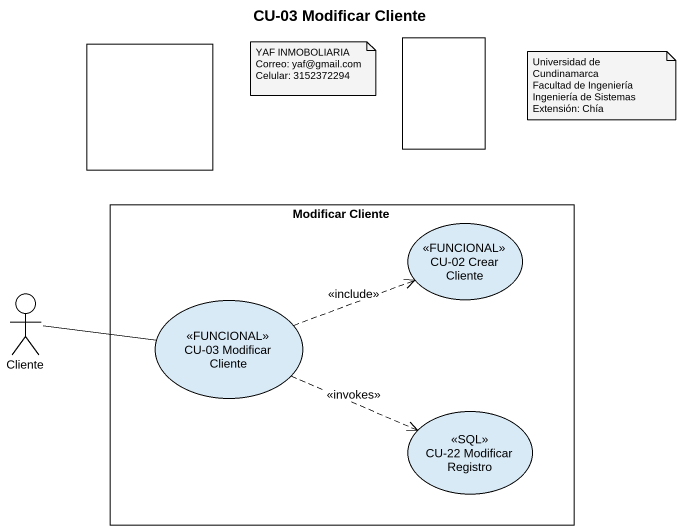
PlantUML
@startuml
title CU-03 Modificar Cliente
rectangle " " as rectangle1
rectangle " " as rectangle2
rectangle "Modificar Cliente" as Modificar_Cliente {
  usecase "CU-02 Crear Cliente" as CU_02_Crear_Cliente <<FUNCIONAL>>
  usecase "CU-03 Modificar Cliente" as CU_03_Modificar_Cliente <<FUNCIONAL>>
  usecase "CU-22 Modificar Registro" as CU_22_Modificar_Registro <<SQL>>
}
actor Cliente
Cliente -right- CU_03_Modificar_Cliente
CU_03_Modificar_Cliente .right.> CU_02_Crear_Cliente : <<include>>
CU_03_Modificar_Cliente .right.> CU_22_Modificar_Registro : <<invokes>>
note as N1
  YAF INMOBOLIARIA
  Correo: yaf@gmail.com
  Celular: 3152372294
end note
note as N2
  Universidad de Cundinamarca
  Facultad de Ingeniería
  Ingeniería de Sistemas
  Extensión: Chía
end note
@enduml
